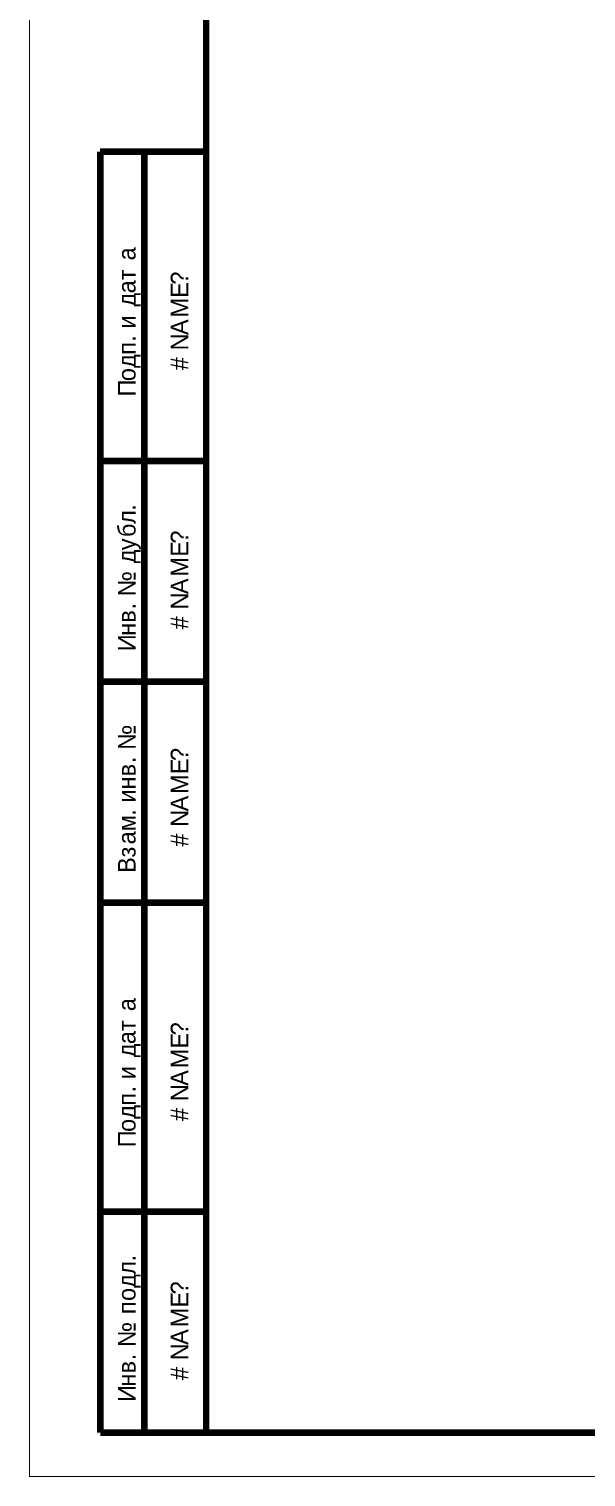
# Model space of a CAD drawing. Header units: millimetres. Extents: x 0 to 841, y 0 to 594.
# Drawn here: x 0.1 to 63.2, y 0 to 163.9 of the extents above; entities that cross this region are included whole.
import ezdxf

# ---------------------------------------------------------------- set-up
doc = ezdxf.new("R2010")
doc.units = ezdxf.units.MM
doc.layers.add('Sheet', color=255, linetype='Continuous')

msp = doc.modelspace()

# ---------------------------------------------------------------- linework, layer by layer
at = {"layer": 'Sheet', "const_width": 0.0991}
msp.add_lwpolyline([(0.16, 594), (0.16, 0), (840.88, 0), (840.88, 594), (0.16, 594), (0.16, 594)], close=True, dxfattribs=at)
msp.add_lwpolyline([(0.16, 594), (0.16, 0), (840.88, 0), (840.88, 594), (0.16, 594), (0.16, 594)], close=True, dxfattribs=at)
at = {"layer": 'Sheet', "const_width": 0.749}
for points in [[(20.16, 4.97), (20.16, 589)], [(20.14, 149.99), (8.15, 149.99)], [(8.17, 149.99), (8.17, 4.97)], [(13.17, 4.97), (13.17, 149.99)], [(20.14, 114.99), (8.15, 114.99)], [(20.14, 89.99), (8.15, 89.99)], [(20.16, 64.99), (8.17, 64.99)], [(20.16, 29.98), (8.17, 29.98)], [(20.16, 4.97), (8.17, 4.97)], [(20.16, 4.97), (835.88, 4.97)]]:
    msp.add_lwpolyline(points, dxfattribs=at)

# ---------------------------------------------------------------- texts
at = {"layer": 'Sheet'}
for s, p in [('а', (12.17, 137.69)), ('т', (12.17, 135.45)), ('?', (18.14, 134.95)), ('а', (12.17, 133.96)), ('E', (18.14, 133.46)), ('д', (12.17, 132.47)), ('M', (18.14, 131.23)), ('и', (12.17, 129.98)), ('A', (18.14, 129.24)), ('п', (12.17, 127)), ('.', (12.17, 128.49)), ('N', (18.14, 127.5)), ('д', (12.17, 125.51)), ('#', (18.14, 125.26)), ('о', (12.17, 124.02)), ('П', (12.17, 122.28)), ('.', (12.17, 109.36)), ('л', (12.17, 107.86)), ('б', (12.17, 106.37)), ('?', (18.14, 105.63)), ('у', (12.17, 104.88)), ('E', (18.14, 104.14)), ('д', (12.17, 103.39)), ('M', (18.14, 101.9)), ('№', (12.17, 99.66)), ('A', (18.14, 99.91)), ('.', (12.17, 98.17)), ('N', (18.14, 98.17)), ('в', (12.17, 96.68)), ('#', (18.14, 95.93)), ('И', (12.17, 93.45)), ('н', (12.17, 95.19)), ('№', (12.17, 82.27)), ('?', (18.14, 81.02)), ('в', (12.17, 79.28)), ('.', (12.17, 80.77)), ('E', (18.14, 79.53)), ('н', (12.17, 77.79)), ('M', (18.14, 77.29)), ('и', (12.17, 76.3)), ('A', (18.14, 75.31)), ('м', (12.17, 73.07)), ('.', (12.17, 74.81)), ('N', (18.14, 73.57)), ('а', (12.17, 71.58)), ('#', (18.14, 71.33)), ('з', (12.17, 70.09)), ('В', (12.17, 68.35)), ('а', (12.17, 52.69)), ('т', (12.17, 50.45)), ('?', (18.14, 49.96)), ('а', (12.17, 48.96)), ('E', (18.14, 48.46)), ('д', (12.17, 47.47)), ('M', (18.14, 46.23)), ('и', (12.17, 44.98)), ('A', (18.14, 44.24)), ('п', (12.17, 42)), ('.', (12.17, 43.49)), ('N', (18.14, 42.5)), ('д', (12.17, 40.51)), ('#', (18.14, 40.26)), ('о', (12.17, 39.02)), ('П', (12.17, 37.28)), ('.', (12.17, 24.36)), ('л', (12.17, 22.87)), ('д', (12.17, 21.37)), ('?', (18.14, 20.63)), ('о', (12.17, 19.88)), ('E', (18.14, 19.14)), ('п', (12.17, 18.39)), ('M', (18.14, 16.9)), ('№', (12.17, 14.66)), ('A', (18.14, 14.91)), ('N', (18.14, 13.17)), ('.', (12.17, 13.17)), ('в', (12.17, 11.68)), ('#', (18.14, 10.94)), ('И', (12.17, 8.45)), ('н', (12.17, 10.19))]:
    msp.add_text(s, height=1.99, rotation=90, dxfattribs=at).set_placement(p)

doc.saveas('drawing.dxf')
